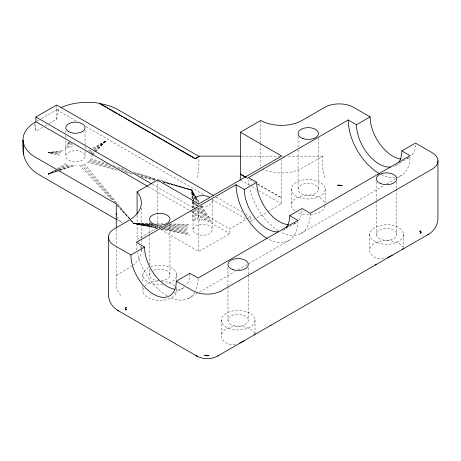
<?xml version="1.0" encoding="UTF-8"?>
<svg xmlns="http://www.w3.org/2000/svg" width="461" height="461" viewBox="0 0 461 461"><rect width="100%" height="100%" fill="white"/><g stroke="black" fill="none" stroke-linecap="round" stroke-linejoin="round"><path stroke-width="0.35" stroke-dasharray="2.31 1.73" d="M42.579 127.38L35.843 131.27L35.872 121.762M49.321 123.49L56.668 119.249L56.703 104.981M125.064 308.363L126.032 309.994L126.781 309.734L125.939 308.691L125.058 308.582L125.939 308.397L125.115 308.138L125.905 307.147L126.452 307.579L125.484 307.516L126.199 307.833L125.323 307.718L126.026 308.109L125.064 308.363L125.939 308.397M421.314 232.5L420.346 230.863L419.596 231.157L420.444 232.2L421.325 232.275L420.444 232.494L421.268 232.719L420.444 232.494M68.361 147.785L68.908 142.097M338.42 185.483L338.507 184.936L341.716 185.466L342.535 185.091L341.238 185.916L339.429 185.431L339.273 184.907L338.921 185.431L338.507 184.936L336.784 185.397L337.504 185.731L337.423 185.155L337.942 185.581L337.769 185.063L338.42 185.483L338.132 184.988M207.957 355.408L207.49 355.95L204.661 355.391L203.848 355.644L205.139 354.976L206.949 355.46L207.104 355.955L207.456 355.46L207.871 355.921L209.594 355.46L208.873 355.166L208.954 355.708L208.435 355.31L208.608 355.8L207.957 355.408L208.245 355.869M340.034 184.959L339.93 185.483L341.238 185.916L341.716 185.466L339.429 185.431L339.653 184.924L339.93 185.483L340.402 185.022L340.408 185.581L341.238 185.916L340.852 185.731L341.417 185.328M56.668 119.249L58.801 108.571A43.743 25.257 0 0 1 59.907 108.03M206.344 355.898L206.447 355.408L205.139 354.976L204.661 355.391L206.949 355.46L206.724 355.938L206.447 355.408L205.975 355.834L205.969 355.31L205.139 354.976L205.531 355.166L205.283 355.65L205.969 355.31L205.623 355.754M197.095 177.831L198.795 168.87L198.956 157.823M66.753 148.292L68.66 141.948M421.175 232.932L420.351 232.788M65.255 148.903L68.459 141.942M340.408 185.581L340.76 185.103M420.979 231.416L419.925 231.382L420.893 230.333L419.596 231.157L420.444 232.2L421.296 232.056L420.351 231.912L419.596 231.157L420.178 231.635L421.118 231.624L420.351 231.912L421.227 231.837M125.404 309.44L126.452 309.51L125.49 310.403L126.781 309.734L125.939 308.691L125.087 308.801L126.026 308.979L126.781 309.734L125.259 309.233L126.026 308.979L125.156 309.02M91.255 156.55L92.217 155.53M92.696 155.017L95.099 152.453M95.583 151.946L106.163 140.68L92.436 148.212M92.223 154.504L94.712 152.038M95.208 151.542L106.163 140.68L92.027 149.623M420.697 233.537L421.054 233.145L419.925 233.318L420.472 233.715L420.697 233.537L419.925 233.318M90.99 154.447L94.13 151.6M94.655 151.122L106.163 140.68L94.557 149.07M90.552 153.421L93.341 151.145M93.894 150.689L106.163 140.68M89.912 152.43L92.235 150.753M204.961 355.529L205.531 355.166M89.082 151.485L91.434 149.998M59.025 170.726L48.215 174.131L56.617 169.031M57.216 168.668L65.618 163.569M37.099 121.059L38.937 119.998M41.386 118.581L58.801 108.571M45.028 125.968L48.705 123.848M139.291 242.699A43.743 25.257 0 0 0 137.09 239.49L157.506 227.705L157.506 180.084M116.264 275.326L128.55 268.233A43.743 25.257 0 0 0 132.48 265.634M324.544 177.831L322.838 168.87L322.683 156.152L302.059 168.058A29.164 16.838 0 0 1 262.591 169.003M257.434 184.1L281.642 197.844L281.642 159.575M194.156 208.389L229.682 228.898L246.831 218.992M247.442 218.641L250.507 216.872L250.507 220.952M160.584 229.48L198.749 251.516L229.682 233.658L229.682 228.898M250.507 221.632L254.409 219.378M256.869 217.961L267.311 211.933M267.927 211.576L281.44 203.774L281.44 197.959M174.252 293.167L182.913 288.171M295.092 223.401L282.714 230.546A32.08 18.521 60 0 0 283.573 230.039M408.504 157.921L394.893 165.781A32.08 18.521 60 0 0 396.16 164.992M300.486 233.733L384.255 185.385M188.313 298.498L198.512 292.614M199.135 292.257L235.087 271.523M238.164 269.743L289.612 240.014M386.721 183.962L401.785 175.249M88.068 150.603L89.941 149.577M57.066 171.14L48.215 174.131L55.787 170.138M58.311 168.807L67.145 164.151M419.925 231.382L420.588 231.036M125.79 309.821L126.452 309.51M56.899 170.927L48.215 174.131L55.925 170.57M58.495 169.383L68.775 164.635M48.215 174.131L58.04 170.103M58.697 169.838L70.493 165.003M59.573 169.942L72.268 165.257M59.786 170.224L74.083 165.39M59.7 170.512L75.915 165.407M62.667 150.395L48.215 152.7L59.267 155.23M383.834 258.673L379.495 258.869L376.885 258.2A16.913 9.767 0 0 1 374.643 243.304A16.913 9.767 0 0 1 400.448 244.595L402.977 246.987M235.364 344.396L231.024 344.586L228.414 343.918A16.913 9.767 0 0 1 226.172 329.021A16.913 9.767 0 0 1 251.977 330.312L254.818 333.159M61.613 151.26L48.215 152.7L59.555 154.187M60.737 152.188L48.215 152.7L60.045 153.167M241.668 156.152L279.666 156.152M282.53 156.152L283.964 156.152M288.269 156.152L322.683 156.152M151.721 223.741L133.759 223.522L129.852 219.309M156.752 223.798L163.217 223.879M170.403 223.965L190.52 224.207M151.617 224.017L133.759 223.522L129.944 219.246M169.469 224.519L189.465 225.072M152.983 224.392L133.759 223.522L130.031 219.177M168.651 225.101L188.584 225.999M153.709 224.795L133.759 223.522L130.111 219.09M167.239 225.66L187.898 226.979M155.933 225.371L133.759 223.522L158.238 228.581M165.948 226.207L187.408 227.999M162.22 226.466L133.759 223.522L157.748 228.166M165.067 226.76L187.12 229.042M161.465 226.945L133.759 223.522L159.846 228.172M164.306 227.296L187.039 230.102M160.111 227.29L133.759 223.522L159.927 227.746M163.672 227.797L187.172 231.157M162.756 228.201L187.512 232.194M162.67 228.679L188.048 233.203M161.275 228.846L188.785 234.171M161.039 229.157L189.713 235.087M125.202 307.925L126.026 308.109M87.198 162.318L119.036 170.772M125.957 172.61L132.877 174.448M141.181 176.655L155.023 180.326M163.332 182.533L191.707 190.07L199.342 202.212M88.339 161.488L116.086 169.164M123.721 171.273L132.042 173.572M140.369 175.877L155.634 180.095M163.955 182.395L191.707 190.07L198.881 202.241M89.307 160.595L111.447 166.968M121.134 169.752L128.746 171.947M137.05 174.333L155.726 179.709M162.647 181.703L191.707 190.07L195.781 197.562M90.091 159.639L110 165.603M118.241 168.069L126.481 170.535M134.721 173.002L156.002 179.375M158.751 180.199L191.707 190.07L195.516 197.798M90.679 158.636L107.177 163.77M113.36 165.695L122.983 168.686M133.292 171.895L156.659 179.162M157.345 179.375L191.707 190.07L196.847 201.832M125.68 307.32L126.452 307.579M246.56 177.583L247.788 178.298M257.636 183.979L281.642 197.844M246.353 177.704L254.351 182.326M240.809 180.32L249.43 185.293M251.89 186.717L256.201 189.206M258.661 190.629L281.44 203.774M216.232 197.083L241.783 211.835M245.523 213.996L250.507 216.872M56.703 109.741L77.269 121.618M85.994 126.654L203.768 194.651M211.87 199.331L246.768 219.476M152.407 184.285L193.534 208.026M148.044 186.526L229.682 233.658M117.048 219.764L122.056 222.651M120.759 221.902L118.61 220.001L116.645 216.301M208.873 355.166L209.288 355.592M79.528 165.078L112.265 200.356M117.152 205.618L129.362 218.785M81.263 164.733L114.195 201.613M117.059 204.817L129.466 218.71M337.095 185.264L337.504 185.731M82.917 164.283L115.567 202.327M116.034 202.869L129.564 218.629M84.472 163.724L129.656 218.537M120.759 295.484C118.206 292.533 116.305 288.822 116.264 284.852L116.264 247.471M71.127 143.527L73.627 146.938M201.636 205.854L211.939 222.248M201.031 205.894L210.36 221.718M196.121 198.184L198.495 202.558M200.535 206.303L208.683 221.292M195.833 198.437L197.417 201.659M199.953 206.81L206.931 220.98M199.423 207.715L205.133 220.784M69.876 142.605L71.818 147.105M192.07 198.587L191.707 190.07L195.994 201.394M197.003 204.056L198.265 207.387M198.518 208.055L203.307 220.71M192.479 198.61L191.707 190.07L193.879 196.887M196.052 203.704L201.48 220.756M192.905 198.478L191.707 190.07L194.006 198.979M195.066 203.094L199.671 220.917M34.195 123.554L35.843 131.27M191.707 190.07L193.222 197.677M194.185 202.523L195.015 206.672M195.562 209.438L197.907 221.205M69.242 142.023L70.055 147.387M193.407 201.981L194.409 208.989M194.507 209.686L196.207 221.603M192.738 201.457L193.315 207.865M193.574 210.717L194.6 222.11M207.456 355.46L207.49 355.95M338.887 184.913L338.921 185.431M192.191 201.422L192.56 209.939M192.589 210.648L193.101 222.715M403.502 234.09L403.513 247.482M255.031 319.807L255.042 333.908M396.788 181.853L396.788 188.301M396.788 188.998L396.788 234.914A10.205 5.895 0 0 1 380.884 239.374A10.205 5.895 0 0 1 382.146 229.192A10.205 5.895 0 0 1 396.788 234.914M376.424 181.853L376.424 200.207M376.424 200.904L376.424 234.914M369.693 234.355L369.693 249.989M325.143 188.849L325.143 203.134M318.424 138.018L318.424 189.673A10.205 5.895 0 0 1 302.525 194.133A10.205 5.895 0 0 1 303.787 183.951A10.205 5.895 0 0 1 318.424 189.673M298.065 136.617L298.065 147.82M298.065 150.061L298.065 189.673M291.335 189.119L291.335 204.834M260.817 120.436L260.817 143.181M260.817 143.895L260.817 167.349M248.318 267.714L248.318 274.577M248.318 275.28L248.318 320.631A10.205 5.895 0 0 1 232.413 325.091A10.205 5.895 0 0 1 233.675 314.909A10.205 5.895 0 0 1 248.318 320.631M227.953 267.576L227.953 285.924M227.953 286.621L227.953 320.631M221.222 320.078L221.222 335.706M212.267 201.14L212.267 229.716M198.749 203.895L198.749 205.318M198.749 208.159L198.749 251.516M193.021 201.855L193.021 208.286M193.021 211.144L193.021 229.716M176.672 274.566L176.672 279.568M176.672 286.713L176.672 290.28M169.953 223.873L169.953 275.39M149.595 222.335L149.595 233.681M149.595 234.24L149.595 265.755M149.595 269.155L149.595 275.39M142.864 274.837L142.864 282.691M142.864 286.264L142.864 290.551M141.337 207.859L141.337 238.147M141.337 238.856L141.337 243.817M141.337 246.652L141.337 248.07M141.337 248.381L141.337 251.21M137.09 215.327L137.09 239.49M116.264 229.134L116.264 244.849M85.06 130.555L85.06 145.561M85.06 146.275L85.06 148.419M85.06 151.271L85.06 156.273M65.814 130.555L65.814 134.843M65.814 135.557L65.814 137.701M65.814 140.559L65.814 156.273M184.175 287.376A32.08 18.521 60 0 1 175.808 289.41M189.874 274.001A32.08 18.521 60 0 1 186.371 285.273M194.663 292.493A43.743 25.257 60 0 1 169.308 297.057M167.199 295.922A43.743 25.257 60 0 1 137.413 252.645M136.911 249.989A43.743 25.257 60 0 1 136.272 242.959M198.126 278.675A43.743 25.257 60 0 1 195.568 290.816M297.933 221.05A43.743 25.257 60 0 1 268.06 238.89M285.14 228.789A32.08 18.521 60 0 1 283.982 229.757M141.36 250.064A43.743 25.257 0 0 1 133.362 264.937M140.714 246.053A43.743 25.257 0 0 1 141.129 247.764M325.12 205.641A16.913 9.767 0 0 1 315.111 213.892A16.913 9.767 0 0 1 297.794 212.648M294.758 210.856A16.913 9.767 0 0 1 301.667 195.971A16.913 9.767 0 0 1 324.965 203.491M176.494 289.214A16.913 9.767 0 0 1 158.146 300.405A16.913 9.767 0 0 1 143.855 287.387M144.581 286.396A16.913 9.767 0 0 1 157.685 280.997M161.402 280.968A16.913 9.767 0 0 1 174.759 286.154M150.718 266.723A16.913 9.767 0 0 1 174.759 270.44A16.913 9.767 0 0 1 166.352 283.964M162.791 284.581A16.913 9.767 0 0 1 144.512 279.176A16.913 9.767 0 0 1 148.724 267.576M153.657 270.255A10.205 5.895 0 0 1 169.06 272.52A10.205 5.895 0 0 1 161.944 280.726M159.045 280.847A10.205 5.895 0 0 1 150.816 272.146M409.362 157.414A32.08 18.521 60 0 1 407.138 158.532M415.401 145.123A32.08 18.521 60 0 1 410.924 156.164M394.449 166.006A32.08 18.521 60 0 1 393.527 166.392M410.042 158.071A43.743 25.257 60 0 1 397.589 177.151M395.256 177.618A43.743 25.257 60 0 1 381.293 174.673M310.305 213.299A43.743 25.257 60 0 1 280.432 231.745M278.317 230.529A43.743 25.257 60 0 1 249.591 187.881M249.09 185.224A43.743 25.257 60 0 1 248.519 180.061M295.945 222.894A32.08 18.521 60 0 1 293.72 224.011M301.984 210.602A32.08 18.521 60 0 1 298.549 220.508M212.118 200.178A9.623 5.555 0 0 1 200.76 206.591M197.832 205.952A9.623 5.555 0 0 1 193.343 202.581M298.797 197.354A16.913 9.767 0 0 0 325.12 189.926A16.913 9.767 0 0 0 300.814 180.476A16.913 9.767 0 0 0 298.797 197.354M228.691 328.313A16.913 9.767 0 0 0 255.008 320.885A16.913 9.767 0 0 0 230.707 311.44A16.913 9.767 0 0 0 228.691 328.313M377.161 242.595A16.913 9.767 0 0 0 403.479 235.162A16.913 9.767 0 0 0 379.178 225.717A16.913 9.767 0 0 0 377.161 242.595M68.631 160.203A9.623 5.555 0 0 0 84.732 157.714A9.623 5.555 0 0 0 72.942 150.908A9.623 5.555 0 0 0 68.631 160.203M195.839 233.646A9.623 5.555 0 0 0 211.939 231.151A9.623 5.555 0 0 0 200.149 224.351A9.623 5.555 0 0 0 195.839 233.646"/><path stroke-width="0.69" d="M255.042 333.908L254.057 335.026L217.546 356.088C210.919 359.695 202.385 359.511 195.948 355.558M403.513 248.191L402.528 249.309L375.271 265.023M402.528 249.309L428.793 234.119C434.343 230.805 437.962 224.542 437.95 218.065L437.95 160.918M213.743 195.643L56.703 104.981L35.872 117.002L35.872 121.762L34.045 122.851A43.743 25.257 0 0 0 35.843 157.466L116.264 203.895L116.264 228.183M254.057 335.026L271.068 325.184M286.177 227.653A32.08 18.521 60 0 0 289.687 215.679L297.933 220.444L198.132 278.064L189.88 273.304L176.269 281.158A32.08 18.521 60 0 1 153.588 294.256A32.08 18.521 60 0 1 130.907 254.968L114.409 245.442A20.417 11.784 0 0 1 114.409 228.777L128.55 220.612A43.743 25.257 0 0 0 137.09 191.868L157.506 180.084L198.749 203.895L281.642 156.037L240.4 132.226L240.4 174.033L245.944 177.231M240.4 132.226L260.817 120.436A29.164 16.838 0 0 0 302.059 120.436L324.74 107.344A20.417 11.784 0 0 1 353.61 107.344L370.108 116.864A32.08 18.521 60 0 0 400.834 159.097M61.048 107.511A43.743 25.257 0 0 1 99.547 103.287L195.245 158.538L199.365 156.152L240.233 156.152M162.929 140.121L195.245 158.774L198.777 156.734M240.198 179.963L240.4 174.033M278.346 231.814A32.08 18.521 60 0 1 244.318 189.488L236.072 184.728L136.266 242.348L144.518 247.113A32.08 18.521 60 0 0 174.667 289.249M390.525 167.049A32.08 18.521 60 0 1 356.497 124.724L348.251 119.964L248.444 177.583L256.691 182.343A32.08 18.521 60 0 0 288.546 224.691M130.907 254.968L144.518 247.113M244.318 189.488L256.691 182.343M356.497 124.724L370.108 116.864M289.687 215.679L302.059 208.539L310.305 213.299L410.111 155.68L401.865 150.914A32.08 18.521 60 0 1 398.35 162.889M401.865 150.914L415.476 143.06L431.969 152.579A20.417 11.784 0 0 1 431.969 169.25L221.637 290.684A20.417 11.784 0 0 1 192.767 290.684L176.269 281.158M217.546 356.088L218.462 355.558M270.1 325.737L376.234 264.464M427.877 234.649L428.793 234.119M392.299 255.215L387.252 257.67M243.829 340.933L241.541 342.166M239.72 343.019L241.086 342.402M196.749 356.025L197.677 356.497M118.5 310.847C112.467 307.671 108.41 301.096 108.427 294.256L108.427 237.11M240.198 174.149L245.736 177.347M105.759 107.113L99.547 103.523A43.743 25.257 0 0 1 118.535 109.96L198.956 156.394L199.365 156.152M107.004 107.828L108.249 108.548M109.488 109.263L116.944 113.567M118.189 114.288L122.54 116.8M123.784 117.515L150.499 132.941M151.744 133.661L161.684 139.401M35.872 117.002L151.156 183.564M35.872 121.762L147.422 186.169M116.552 219.476L39.018 174.713C31.025 170.08 24.502 162.105 23.332 152.741M117.584 310.316L196.864 356.088M23.056 149.992L23.05 140.363L23.309 152.568M23.096 151.006L23.54 154.297M116.264 213.42L116.362 214.889M137.09 191.868L137.09 213.904M267.005 238.302A43.743 25.257 60 0 1 236.072 184.728M379.184 173.538A43.743 25.257 60 0 1 348.251 119.964M193.021 201.14A9.623 5.555 0 0 1 198.956 196.011A9.623 5.555 0 0 1 209.444 197.216M154.055 224.132A10.205 5.895 0 0 0 169.953 219.672A10.205 5.895 0 0 0 155.317 213.95A10.205 5.895 0 0 0 154.055 224.132M380.884 183.657A10.205 5.895 0 0 0 396.788 179.196A10.205 5.895 0 0 0 382.146 173.474A10.205 5.895 0 0 0 380.884 183.657M232.413 269.374A10.205 5.895 0 0 0 248.318 264.914A10.205 5.895 0 0 0 233.675 259.191A10.205 5.895 0 0 0 232.413 269.374M302.525 138.415A10.205 5.895 0 0 0 318.424 133.955A10.205 5.895 0 0 0 303.787 128.233A10.205 5.895 0 0 0 302.525 138.415M68.631 131.627A9.623 5.555 0 0 0 84.732 129.138A9.623 5.555 0 0 0 72.942 122.332A9.623 5.555 0 0 0 68.631 131.627"/></g></svg>
